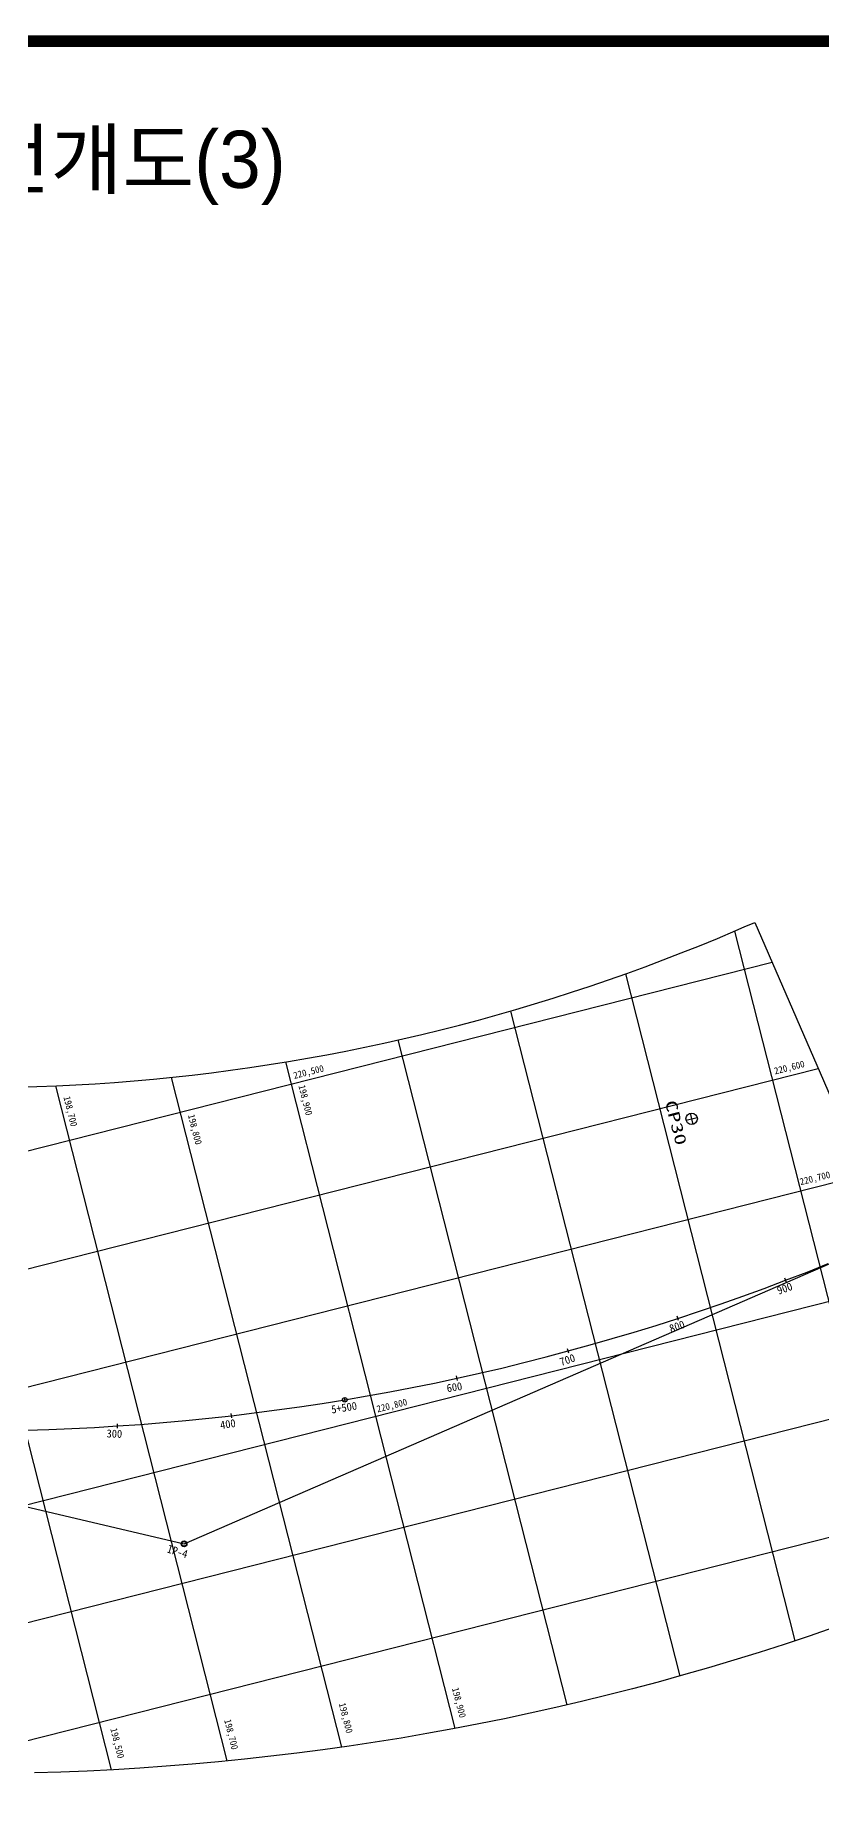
# Model space of a CAD drawing. Header units: feet. Extents: x 227184 to 231389, y 193870 to 196840.
# Drawn here: x 229278 to 229965, y 195195 to 196745 of the extents above; entities that cross this region are included whole.
import ezdxf
from ezdxf.enums import TextEntityAlignment as Align

# ---------------------------------------------------------------- set-up
doc = ezdxf.new("R2010")
doc.units = ezdxf.units.FT
doc.header["$LTSCALE"] = 10
doc.header["$MEASUREMENT"] = 0
for name, color, linetype in [('CA-ALGN-CNTL', 2, 'CONTINUOUS'), ('CA-ALGN-IPSM', 2, 'CONTINUOUS'), ('CA-ALGN-STSM', 2, 'CONTINUOUS'), ('CA-ALGN-SUBL', 1, 'CONTINUOUS'), ('CA-ALGN-TEXT', 3, 'CONTINUOUS'), ('CV-GRID-LINE', 1, 'CONTINUOUS'), ('CV-GRID-TEXT', 4, 'CONTINUOUS'), ('CV-SURV-SYMB', 3, 'CONTINUOUS'), ('CV-SURV-TEXT', 3, 'CONTINUOUS'), ('CX-BORD', 3, 'CONTINUOUS'), ('CX-BORD-LIN1', 4, 'CONTINUOUS'), ('CX-BORD-LIN2', 3, 'CONTINUOUS'), ('CX-BORD-TEX2', 7, 'CONTINUOUS'), ('CX-BORD-TEX3', 6, 'CONTINUOUS'), ('CZ-LIN1', 7, 'CONTINUOUS')]:
    doc.layers.add(name, color=color, linetype=linetype)
doc.styles.add('GHS', font='DotumChe.ttf')
doc.styles.add('HS', font='DotumChe.ttf')
doc.styles.add('RP2', font='DotumChe.ttf')
doc.styles.add('TB_TEXT', font='DotumChe.ttf')
doc.styles.add('TB_WBTXT', font='H2GTRE.TTF')
doc.styles.add('TB_WMTXT', font='DotumChe.ttf')

# ---------------------------------------------------------------- blocks, each defined once
blk = doc.blocks.new('CXBLKA1-KHCA')
at = {"layer": 'CX-BORD-LIN1', "const_width": 2}
blk.add_lwpolyline([(796, 0), (0, 0), (0, 554), (796, 554)], close=True, dxfattribs=at)
at = {"layer": 'CX-BORD-LIN1', "style": 'TB_TEXT'}
for tag, height, p in [('TR_RNUM4', 3, (285.11, 26.64)), ('TR_RDAT4', 3.5, (317.5, 27)), ('TR_DGN4', 3.5, (459.12, 27)), ('TR_CHK4', 3.5, (499.12, 27)), ('TR_APP4', 3.5, (539.12, 27)), ('TR_RNUM3', 3, (285.11, 20.64)), ('TR_RDAT3', 3.5, (317.5, 21)), ('TR_DGN3', 3.5, (459.12, 21)), ('TR_CHK3', 3.5, (499.12, 21)), ('TR_APP3', 3.5, (539.12, 21)), ('TR_RNUM2', 3, (285.11, 14.64)), ('TR_RDAT2', 3.5, (317.5, 15)), ('TR_DGN2', 3.5, (459.12, 15)), ('TR_CHK2', 3.5, (499.12, 15)), ('TR_APP2', 3.5, (539.12, 15)), ('TR_RNUM1', 3, (285.11, 8.64)), ('TR_RDAT1', 3.5, (317.5, 9)), ('TR_DGN1', 3.5, (459.12, 9)), ('TR_CHK1', 3.5, (499.12, 9)), ('TR_APP1', 3.5, (539.12, 9))]:
    blk.add_attdef(tag, text='', height=height, dxfattribs=at).set_placement(p, align=Align.MIDDLE_CENTER)
for tag, p in [('TR_RCON4', (342.3, 27)), ('TR_RCON3', (342.3, 21)), ('TR_RCON2', (342.3, 15)), ('TR_RCON1', (342.3, 9))]:
    blk.add_attdef(tag, text='', height=3.5, dxfattribs=at).set_placement(p, align=Align.MIDDLE_LEFT)
at = {"layer": 'CX-BORD-LIN2', "style": 'TB_TEXT'}
blk.add_attdef('TD_VERSION', text='', height=3, rotation=90, dxfattribs=at).set_placement((800.5, 48.01), align=Align.MIDDLE_CENTER)
at = {"layer": 'CX-BORD-TEX2', "style": 'TB_WMTXT'}
for tag, height, p in [('TB_CNAME', 5, (15.34, 531.83)), ('TB_CSCOP', 4, (16.63, 523.83))]:
    blk.add_attdef(tag, text='', height=height, dxfattribs=at).set_placement(p, align=Align.BOTTOM_LEFT)
at = {"layer": 'CX-BORD-TEX2', "style": 'TB_WBTXT'}
for tag, height, p in [('TB_MTITIL', 10, (398, 533.33)), ('TB_STITL', 7, (398, 518.33))]:
    blk.add_attdef(tag, text='', height=height, dxfattribs=at).set_placement(p, align=Align.MIDDLE_CENTER)
at = {"layer": 'CX-BORD-TEX3', "style": 'TB_TEXT'}
for tag, height, p in [('TD_DCOMP', 4.5, (217.5, 25)), ('TD_CSECT', 4.5, (611, 25)), ('TD_CDIST', 4.5, (656, 25)), ('TD_DNAME_TOP', 4.5, (755, 25)), ('TD_DNAME_MAIN', 4.5, (755, 19.01)), ('TD_CCOMP', 4.5, (217.5, 15)), ('TD_HSCAL', 4.5, (626.7, 15.24)), ('TD_VSCAL', 4.5, (655.78, 15.24)), ('TD_DNAME_BOT', 3, (755, 13.65)), ('TD_CNAME', 5, (65, 5.75)), ('TD_FIELD', 4.5, (182.5, 5.53)), ('TD_CSTEP', 4.5, (253.24, 5.53)), ('TD_DWGCODE', 4.5, (641, 5.39)), ('TD_DWGNO', 4.5, (755, 5.39))]:
    blk.add_attdef(tag, text='', height=height, dxfattribs=at).set_placement(p, align=Align.MIDDLE_CENTER)

msp = doc.modelspace()

# ---------------------------------------------------------------- linework, layer by layer
at = {"layer": 'CA-ALGN-CNTL'}
msp.add_lwpolyline([(229269.3, 195525.2), (229289.3, 195525.8), (229309.3, 195526.6), (229329.2, 195527.6), (229349.2, 195528.8), (229369.2, 195530.2), (229389.1, 195531.8), (229409, 195533.6), (229428.9, 195535.6), (229448.8, 195537.8), (229468.6, 195540.2), (229488.5, 195542.8), (229508.3, 195545.6), (229528.1, 195548.6), (229547.8, 195551.7), (229567.5, 195555.1), (229587.2, 195558.7), (229606.8, 195562.5), (229626.4, 195566.4), (229646, 195570.6), (229665.5, 195575), (229685, 195579.5), (229704.4, 195584.3), (229723.8, 195589.2), (229743.1, 195594.4), (229762.4, 195599.7), (229781.6, 195605.2), (229800.8, 195610.9), (229819.9, 195616.8), (229838.9, 195622.9), (229857.9, 195629.2), (229876.9, 195635.7), (229895.7, 195642.4), (229914.5, 195649.2), (229933.2, 195656.3), (229951.9, 195663.5), (229970.4, 195670.9)], dxfattribs=at)
at = {"layer": 'CA-ALGN-IPSM', "linetype": 'Continuous'}
for radius in [2.5, 2]:
    msp.add_circle((229407.4, 195425.7), radius, dxfattribs=at)
at = {"layer": 'CA-ALGN-STSM', "linetype": 'Continuous'}
for p, q in [((229933.9, 195654.4), (229932.5, 195658.1)), ((229839.6, 195621), (229838.3, 195624.8)), ((229743.6, 195592.4), (229742.6, 195596.3)), ((229646.4, 195568.7), (229645.6, 195572.6)), ((229449, 195535.8), (229448.6, 195539.8)), ((229548.1, 195549.8), (229547.5, 195553.7)), ((229548.1, 195549.8), (229547.5, 195553.7)), ((229349.3, 195526.8), (229349.1, 195530.8))]:
    msp.add_line(p, q, dxfattribs=at)
msp.add_circle((229547.8, 195551.7), 2, dxfattribs=at)
at = {"layer": 'CA-ALGN-SUBL'}
msp.add_lwpolyline([(228266.9, 195694.2), (229407.4, 195425.7), (230025.7, 195694.2)], dxfattribs=at)
at = {"layer": 'CV-GRID-LINE'}
for p, q in [((229888.5, 195961.8), (230037.5, 195375)), ((228222, 195503.2), (229921.3, 195934.7)), ((229793.1, 195924.3), (229941.2, 195340.8)), ((229692.8, 195891.8), (229840.6, 195310)), ((229594.3, 195866.5), (229742, 195284.8)), ((228214.9, 195398.3), (229961.7, 195841.7)), ((229496, 195847.3), (229644.1, 195264.1)), ((229192.2, 195824.9), (229343.7, 195228)), ((229295, 195826.3), (229444.9, 195235.7)), ((229396.2, 195833.8), (229545, 195247.8)), ((228425.8, 195348.6), (230002, 195748.8)), ((228636.6, 195299), (230042.4, 195655.9)), ((228861, 195252.8), (230082.7, 195562.9)), ((229159.6, 195225.4), (230123.1, 195470))]:
    msp.add_line(p, q, dxfattribs=at)
at = {"layer": 'CV-SURV-SYMB', "linetype": 'Continuous'}
for p, q in [((229846.1, 195796.3), (229855.8, 195798.8)), ((229846.1, 195796.3), (229855.8, 195798.8)), ((229849.7, 195802.4), (229852.2, 195792.7)), ((229849.7, 195802.4), (229852.2, 195792.7))]:
    msp.add_line(p, q, dxfattribs=at)
msp.add_circle((229851, 195797.6), 5, dxfattribs=at)
msp.add_circle((229851, 195797.6), 5, dxfattribs=at)
at = {"layer": 'CZ-LIN1'}
for points in [[(229261.8, 195825.2), (229278.8, 195825.7), (229295.8, 195826.3), (229312.8, 195827.2), (229329.8, 195828.2), (229346.7, 195829.4), (229363.7, 195830.8), (229380.6, 195832.3), (229397.5, 195834), (229414.4, 195835.8), (229431.3, 195837.9), (229448.1, 195840.1), (229465, 195842.4), (229481.8, 195845), (229498.6, 195847.7), (229515.3, 195850.6), (229532.1, 195853.6), (229548.8, 195856.8), (229565.4, 195860.2), (229582, 195863.7), (229598.6, 195867.4), (229615.2, 195871.3), (229631.7, 195875.3), (229648.2, 195879.5), (229664.6, 195883.9), (229681, 195888.4), (229697.3, 195893.1), (229713.6, 195898), (229729.9, 195903), (229746, 195908.2), (229762.2, 195913.5), (229778.3, 195919.1), (229794.3, 195924.7), (229810.3, 195930.5), (229826.2, 195936.5), (229842, 195942.7), (229857.8, 195949), (229873.5, 195955.4), (229889.6, 195962.2), (229897, 195965.4), (229906.2, 195969.4), (230145.2, 195419.1)], [(229975.4, 195352.4), (229953.7, 195344.9), (229931.8, 195337.7), (229909.9, 195330.7), (229888, 195323.9), (229865.9, 195317.3), (229843.8, 195311), (229821.7, 195304.8), (229799.4, 195298.9), (229777.1, 195293.2), (229754.8, 195287.8), (229732.4, 195282.5), (229710, 195277.5), (229687.5, 195272.7), (229664.9, 195268.1), (229642.3, 195263.8), (229619.7, 195259.7), (229597, 195255.8), (229574.3, 195252.1), (229551.6, 195248.7), (229528.8, 195245.5), (229506, 195242.5), (229483.2, 195239.8), (229460.3, 195237.3), (229437.4, 195235), (229414.5, 195232.9), (229391.6, 195231.1), (229368.6, 195229.5), (229345.7, 195228.1), (229322.7, 195226.9), (229299.7, 195226), (229276.7, 195225.3)]]:
    msp.add_lwpolyline(points, dxfattribs=at)

# ---------------------------------------------------------------- block references
at = {"layer": 'CX-BORD'}
ref = msp.add_blockref('CXBLKA1-KHCA', (227309.4, 193970.4), dxfattribs=dict(at, xscale=5, yscale=4.999999999996866))
ref.add_attrib('TB_MTITIL', '좌표전개도(3)', dxfattribs={"layer": 'CX-BORD-TEX2', "height": 50, "style": 'TB_WBTXT', "oblique": 360}).set_placement((229299.4, 196637), align=Align.MIDDLE_CENTER)

# ---------------------------------------------------------------- texts
at = {"layer": 'CA-ALGN-TEXT', "style": 'GHS'}
for s, rotation, p in [('900', 19.6951, (229927.1, 195643.6)), ('800', 19.6951, (229833, 195610.4)), ('700', 18.8476, (229737.1, 195581.2)), ('600', 8.8862, (229637.5, 195558.3)), ('5+500', 8.8862, (229536.6, 195539.7)), ('300', 358.1752, (229339.6, 195518.8)), ('400', 8.8862, (229439.5, 195526)), ('IP-4', 343.481, (229392, 195418.2))]:
    msp.add_text(s, height=7, rotation=rotation, dxfattribs=at).set_placement(p)
at = {"layer": 'CV-GRID-TEXT', "style": 'HS'}
for s, rotation, p in [('220,500', 14.245, (229503.8, 195832.4)), ('220,600', 14.245, (229924, 195836.3)), ('198,900', 284.245, (229507.3, 195826.3)), ('198,700', 284.245, (229301.9, 195816.5)), ('198,800', 284.245, (229410.7, 195800.7)), ('220,700', 14.245, (229946.4, 195739.4)), ('220,800', 14.245, (229576.6, 195540.6)), ('198,900', 284.245, (229641.5, 195299.2)), ('198,800', 284.245, (229542.6, 195285.8)), ('198,500', 284.245, (229342.9, 195263.7)), ('198,700', 284.245, (229442.4, 195271.4))]:
    msp.add_text(s, height=6, rotation=rotation, dxfattribs=at).set_placement(p)
at = {"layer": 'CV-SURV-TEXT', "style": 'RP2', "width": 1.466797}
msp.add_text('CP30', height=10, rotation=284.245, dxfattribs=at).set_placement((229827.6, 195812.3), (229837.5, 195773.5), align=Align.FIT)
msp.add_text('CP30', height=10, rotation=284.245, dxfattribs=at).set_placement((229827.6, 195812.3), (229837.5, 195773.5), align=Align.FIT)

doc.saveas('drawing.dxf')
